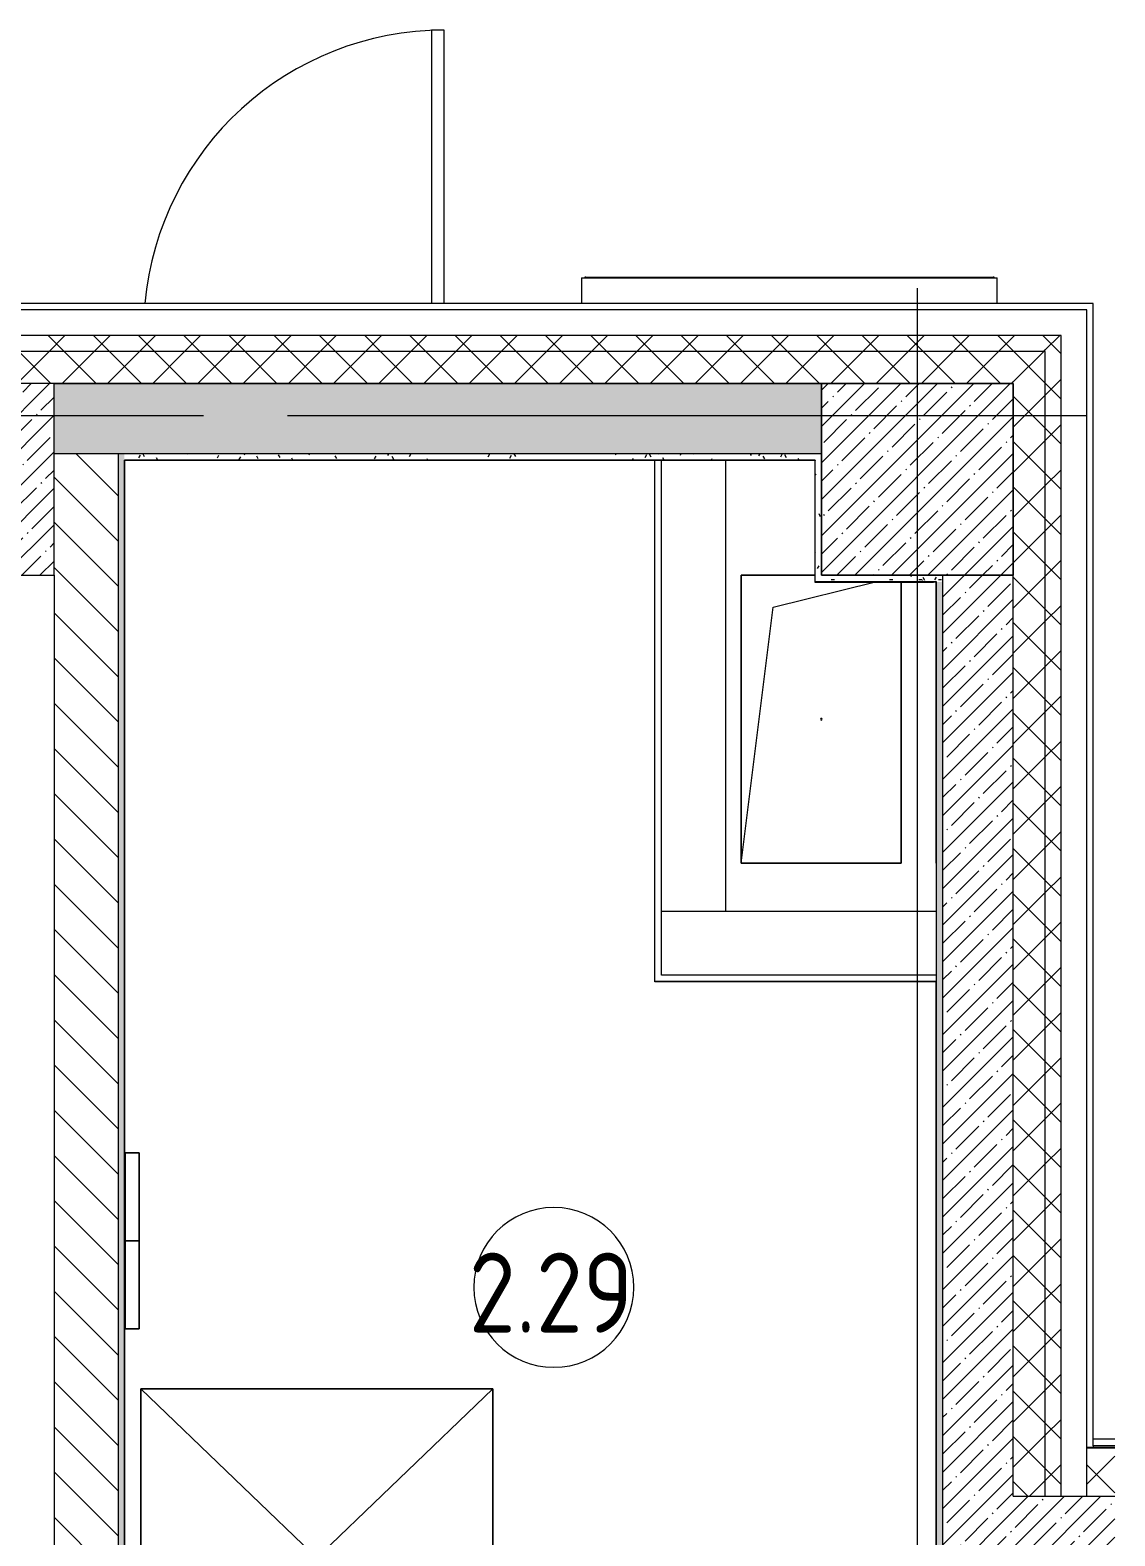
# Model space of a CAD drawing. Header units: millimetres. Extents: x -3724 to 231642, y -8553 to 29017.
# Drawn here: x 228248 to 231641, y 23496 to 28205 of the extents above; entities that cross this region are included whole.
import ezdxf

# ---------------------------------------------------------------- set-up
doc = ezdxf.new("R2010")
doc.units = ezdxf.units.MM
doc.linetypes.add('Осевая', pattern=[3175, 635, -476.25, 1587.5, -476.25])
for name, color, linetype, lineweight in [('A-AREA-IDEN', 7, 'Continuous', 9), ('A-GENM', 7, 'Continuous', 9), ('A-WALL', 7, 'Continuous', 9), ('I-WALL', 7, 'Continuous', 9), ('S-COLS', 7, 'Continuous', 9), ('Оси', 7, 'Continuous', 9), ('Оси-2', 7, 'Осевая', 9)]:
    doc.layers.add(name, color=color, linetype=linetype, lineweight=lineweight)
for name, color, linetype, lineweight, true_color in [('A-DOOR-1', 7, 'Continuous', 9, 0xc0c0c0), ('A-WALL-1', 9, 'Continuous', 9, 0x808080), ('A-WALL-FNSH-1', 9, 'Continuous', 9, 0x808080), ('I-FURN-1', 9, 'Continuous', 9, 0x808080)]:
    doc.layers.add(name, color=color, linetype=linetype, lineweight=lineweight, true_color=true_color)
doc.styles.add('GOST Common_1', font='GOST_Common.ttf', dxfattribs={"width": 0.9, "height": 250})
pattern_1 = [(45, (197712.85, 0), (-70.71068, 70.71068), []), (135, (197712.85, 0), (-70.71068, -70.71068), [])]
pattern_2 = [(45, (197712.85, 0), (-57.02463, 57.02463), []), (45, (197769.88, 0), (-57.02463, 57.02463), [100.806, -20.161, 3.353, -16.808])]
pattern_3 = [(0, (197712.853, 0), (121.92, 30.48), [10.058, -81.382, 10.058, -81.382, -487.68]), (0, (197712.853, 0), (121.92, 30.48), [-182.88, 10.058, -172.822, 10.058, -81.382, -213.36]), (0, (197712.853, 0), (121.92, 30.48), [-457.2, 10.058, -50.902, 10.058, -142.342]), (120, (197758.573, 15.24), (-87.356454, 90.345817), [10.058, -81.382, 10.058, -81.382, -487.68]), (120, (197758.573, 15.24), (-87.356454, 90.345817), [-182.88, 10.058, -172.822, 10.058, -81.382, -213.36]), (120, (197758.573, 15.24), (-87.356454, 90.345817), [-457.2, 10.058, -50.902, 10.058, -142.342]), (240, (197773.813, 76.2), (-34.563546, -120.825817), [10.058, -81.382, 10.058, -81.382, -487.68]), (240, (197773.813, 76.2), (-34.563546, -120.825817), [-182.88, 10.058, -172.822, 10.058, -81.382, -213.36]), (240, (197773.813, 76.2), (-34.563546, -120.825817), [-457.2, 10.058, -50.902, 10.058, -142.342])]

# ---------------------------------------------------------------- blocks, each defined once
blk = doc.blocks.new('BSC_Колонна _Прямоугольная - 600х600-V292-План мебели_ фрагмент 1')
at = {"layer": 'S-COLS'}
h = blk.add_hatch(dxfattribs=at)
h.set_pattern_fill('FP_37', color=256, style=0, pattern_type=2)
h.set_pattern_definition([(45, (-30310, -26800), (-57.02463, 57.02463), []), (45, (-30252.975, -26800), (-57.02463, 57.02463), [100.806, -20.161, 3.353, -16.808])])
h.paths.add_polyline_path([(300, -300), (300, 300), (-300, 300), (-300, -300), (299, -300)])
for p, q in [((300, 300), (-300, 300)), ((-300, 300), (-300, -300)), ((300, -300), (300, 300)), ((-300, -300), (300, -300))]:
    blk.add_line(p, q, dxfattribs=at)
blk = doc.blocks.new('110_Дверь_СКБ_1Ст_Наружная - ДН-2д_л__ Дверь из подвала ЛК _900 мм в свету_ 3300 фрамуга метал-22954314-План мебели_ фрагмент 1')
at = {"layer": 'A-DOOR-1'}
for p, q in [((489.5, 970), (449.5, 970)), ((449.5, 970), (449.5, 115)), ((489.5, 115), (489.5, 970))]:
    blk.add_line(p, q, dxfattribs=at)
blk.add_arc((489.5, 30), 940, 90, 174.8042, dxfattribs=at)
blk = doc.blocks.new('GM_Отверстие прямоугольное _в плите_ - Отверстие-21772498-План мебели_ фрагмент 1')
at = {"layer": 'A-GENM'}
for p, q in [((-250, -450), (-250, 450)), ((-250, 450), (-19.5, 450)), ((-19.5, 450), (-250, 450)), ((-250, 450), (-250, -450)), ((-150, 350), (170, 430)), ((250, 430), (250, -450)), ((250, -450), (250, 430)), ((-250, -450), (-150, 350)), ((250, -450), (-250, -450)), ((-250, -450), (250, -450))]:
    blk.add_line(p, q, dxfattribs=at)
for start, end in [(360, 180), (180, 360)]:
    blk.add_arc((0, 0), 2.5, start, end, dxfattribs=at)
blk = doc.blocks.new('Указатель_Домовой_Квартальный_По грани - Указатель одинарный-23221565-План мебели_ фрагмент 1')
at = {"layer": 'A-GENM'}
for p, q in [((32260, 27430), (32260, 27350)), ((32260, 27430), (32295, 27430)), ((32270, 27432), (32270, 27430)), ((32273.3, 27432), (32270, 27432)), ((32270, 27432), (32295, 27432)), ((32295, 27432), (33525, 27432)), ((32295, 27430), (33525, 27430)), ((33525, 27432), (33550, 27432)), ((33525, 27430), (33560, 27430)), ((33550, 27432), (33546.7, 27432)), ((33550, 27430), (33550, 27432)), ((33560, 27350), (33560, 27430))]:
    blk.add_line(p, q, dxfattribs=at)
blk = doc.blocks.new('Шкаф параметрический - 6-33117517-План мебели_ фрагмент 1')
at = {"layer": 'I-FURN-1'}
for p, q in [((0, 1057), (882.5, 210)), ((1101.3, 1057), (0, 1057)), ((0, 1057), (0, 210)), ((0, 210), (0, 1057)), ((0, 1057), (1101.3, 1057)), ((218.8, 210), (1101.3, 1057)), ((1101.3, 210), (1101.3, 1057)), ((1101.3, 1057), (1101.3, 210)), ((0, 0), (218.8, 210)), ((0, 210), (0, 0)), ((0, 0), (0, 210)), ((882.5, 210), (1101.3, 0)), ((1101.3, 0), (1101.3, 210)), ((1101.3, 210), (1101.3, 0)), ((0, 0), (1101.3, 0)), ((1100, 0), (0, 0)), ((1101.3, 0), (1100, 0))]:
    blk.add_line(p, q, dxfattribs=at)
blk = doc.blocks.new('Шкаф параметрический - 7-33117743-План мебели_ фрагмент 1')
at = {"layer": 'I-FURN-1'}
for p, q in [((0, 1057), (882.5, 210)), ((1101.3, 1057), (0, 1057)), ((0, 1057), (0, 210)), ((0, 210), (0, 1057)), ((0, 1057), (1101.3, 1057)), ((218.8, 210), (1101.3, 1057)), ((1101.3, 210), (1101.3, 1057)), ((1101.3, 1057), (1101.3, 210)), ((0, 0), (218.8, 210)), ((0, 210), (0, 0)), ((0, 0), (0, 210)), ((882.5, 210), (1101.3, 0)), ((1101.3, 0), (1101.3, 210)), ((1101.3, 210), (1101.3, 0)), ((0, 0), (1101.3, 0)), ((1100, 0), (0, 0)), ((1101.3, 0), (1100, 0))]:
    blk.add_line(p, q, dxfattribs=at)
blk = doc.blocks.new('Шкаф параметрический - 8-33117877-План мебели_ фрагмент 1')
at = {"layer": 'I-FURN-1'}
for p, q in [((0, 1057), (882.5, 210)), ((1101.3, 1057), (0, 1057)), ((0, 1057), (0, 210)), ((0, 210), (0, 1057)), ((0, 1057), (1101.3, 1057)), ((218.8, 210), (1101.3, 1057)), ((1101.3, 210), (1101.3, 1057)), ((1101.3, 1057), (1101.3, 210)), ((0, 0), (218.8, 210)), ((0, 210), (0, 0)), ((0, 0), (0, 210)), ((882.5, 210), (1101.3, 0)), ((1101.3, 0), (1101.3, 210)), ((1101.3, 210), (1101.3, 0)), ((0, 0), (1101.3, 0)), ((1100, 0), (0, 0)), ((1101.3, 0), (1100, 0))]:
    blk.add_line(p, q, dxfattribs=at)
blk = doc.blocks.new('Электрика - 49-33120250-План мебели_ фрагмент 1')
at = {"layer": 'I-FURN-1'}
for p, q in [((43.4, 0), (0, 0)), ((0, 0), (0, -275.4)), ((0, -275.4), (0, 0)), ((0, 0), (43.4, 0)), ((43.4, -275.4), (43.4, 0)), ((43.4, 0), (43.4, -275.4)), ((0, -275.4), (43.4, -275.4)), ((43.4, -275.4), (0, -275.4))]:
    blk.add_line(p, q, dxfattribs=at)
blk = doc.blocks.new('Электрика - 25-33120470-План мебели_ фрагмент 1')
at = {"layer": 'I-FURN-1'}
for p, q in [((43.4, 0), (0, 0)), ((0, 0), (0, -275.4)), ((0, -275.4), (0, 0)), ((0, 0), (43.4, 0)), ((43.4, -275.4), (43.4, 0)), ((43.4, 0), (43.4, -275.4)), ((0, -275.4), (43.4, -275.4)), ((43.4, -275.4), (0, -275.4))]:
    blk.add_line(p, q, dxfattribs=at)
blk = doc.blocks.new('Марка_Помещения - Номер-25198446-План мебели_ фрагмент 1')
at = {"layer": 'A-AREA-IDEN'}
for start, end in [(360, 180), (180, 360)]:
    blk.add_arc((0, 0), 2.5, start, end, dxfattribs=at)

msp = doc.modelspace()

# ---------------------------------------------------------------- hatches: boundary and pattern name
at = {"layer": 'A-WALL'}
h = msp.add_hatch(dxfattribs=at)
h.set_pattern_fill('FP_6', color=256, style=0, pattern_type=2)
h.set_pattern_definition(pattern_1)
h.paths.add_polyline_path([(231323.4, 27200), (231422.9, 27200), (231422.9, 27250), (211422.9, 27250), (211422.9, 27200), (231322.9, 27200)])
h = msp.add_hatch(dxfattribs=at)
h.set_pattern_fill('FP_6', color=256, style=0, pattern_type=2)
h.set_pattern_definition(pattern_1)
h.paths.add_polyline_path([(231422.9, 23620), (231472.9, 23620), (231472.9, 27250), (231422.9, 27250), (231422.9, 23682.9)])
h = msp.add_hatch(dxfattribs=at)
h.set_pattern_fill('FP_6', color=256, style=0, pattern_type=2)
h.set_pattern_definition(pattern_1)
h.paths.add_polyline_path([(231006.1, 27100), (231322.9, 27100), (231322.9, 27200), (211422.9, 27200), (211422.9, 27100), (230722.9, 27100)])
h = msp.add_hatch(dxfattribs=at)
h.set_pattern_fill('FP_6', color=256, style=0, pattern_type=2)
h.set_pattern_definition(pattern_1)
h.paths.add_polyline_path([(231323.3, 23620), (231422.9, 23620), (231422.9, 27200), (231322.9, 27200), (231322.9, 23620)])
h = msp.add_hatch(dxfattribs=at)
h.set_pattern_fill('FP_6', color=256, style=0, pattern_type=2)
h.set_pattern_definition(pattern_1)
h.paths.add_polyline_path([(231640.7, 23620), (231640.7, 23770), (231552.9, 23770), (231552.9, 23620), (231572.9, 23620)])
at = {"layer": 'I-WALL'}
h = msp.add_hatch(dxfattribs=at)
h.set_pattern_fill('FP_1', color=256, style=0, pattern_type=2)
h.set_pattern_definition(pattern_2)
h.paths.add_polyline_path([(230371.4, 26880), (230722.9, 26880), (230722.9, 27100), (228322.9, 27100), (228322.9, 26880), (229102.2, 26880)])
h.paths.add_polyline_path([(226563.7, 26880), (227722.9, 26880), (227722.9, 27100), (224122.9, 27100), (224122.9, 26880)])
h.paths.add_polyline_path([(223522.9, 26880), (223522.9, 27100), (220222.9, 27100), (220222.9, 26880), (221486.6, 26880)])
h = msp.add_hatch(dxfattribs=at)
h.set_pattern_fill('FP_16', color=256, style=0, pattern_type=2)
h.set_pattern_definition([(135, (197712.85, 0), (-70.71068, -70.71068), [])])
h.paths.add_polyline_path([(228522.8, 20790), (228522.9, 20790), (228522.9, 26880), (228322.9, 26880), (228322.9, 20790)])
h = msp.add_hatch(dxfattribs=at)
h.set_pattern_fill('FP_103', color=256, style=0, pattern_type=2)
h.set_pattern_definition(pattern_3)
h.paths.add_polyline_path([(228522.9, 20810), (228542.9, 20811), (228542.9, 26880), (228522.9, 26880), (228522.9, 21400)])
h = msp.add_hatch(dxfattribs=at)
h.set_pattern_fill('FP_103', color=256, style=0, pattern_type=2)
h.set_pattern_definition(pattern_3)
h.paths.add_polyline_path([(230222.3, 26860), (230722.9, 26860), (230722.9, 26880), (228542.9, 26880), (228543.9, 26860), (229102.2, 26860)])
h = msp.add_hatch(dxfattribs=at)
h.set_pattern_fill('FP_103', color=256, style=0, pattern_type=2)
h.set_pattern_definition(pattern_3)
h.paths.add_polyline_path([(230702.9, 26480), (230722.9, 26480), (230722.9, 26860), (230702.9, 26859), (230702.9, 26500)])
h = msp.add_hatch(dxfattribs=at)
h.set_pattern_fill('FP_103', color=256, style=0, pattern_type=2)
h.set_pattern_definition(pattern_3)
h.paths.add_polyline_path([(230722.9, 26480), (231102.9, 26480), (231102.9, 26500), (230722.9, 26500)])
h = msp.add_hatch(dxfattribs=at)
h.set_pattern_fill('FP_103', color=256, style=0, pattern_type=2)
h.set_pattern_definition(pattern_3)
h.paths.add_polyline_path([(231102.9, 22620), (231102.9, 26480), (231082.9, 26479), (231082.9, 22620)])
h = msp.add_hatch(dxfattribs=at)
h.set_pattern_fill('FP_1', color=256, style=0, pattern_type=2)
h.set_pattern_definition(pattern_2)
h.paths.add_polyline_path([(231102.9, 22600), (231322.9, 22600), (231322.9, 26500), (231102.9, 26500), (231102.9, 22620)])
h = msp.add_hatch(dxfattribs=at)
h.set_pattern_fill('FP_1', color=256, style=0, pattern_type=2)
h.set_pattern_definition(pattern_2)
h.paths.add_polyline_path([(231640.7, 23400), (231640.7, 23620), (231322.9, 23619.7), (231322.9, 23400)])
at = {"layer": 'S-COLS'}
h = msp.add_hatch(dxfattribs=at)
h.set_pattern_fill('FP_1', color=256, style=0, pattern_type=2)
h.set_pattern_definition(pattern_2)
h.paths.add_polyline_path([(231006.1, 26500), (231322.9, 26500), (231322.9, 27100), (230722.9, 27100), (230722.9, 26500)])

# ---------------------------------------------------------------- linework, layer by layer
at = {"layer": 'A-WALL'}
for p, q in [((231552.9, 27330), (211332.6, 27330)), ((231552.9, 23620), (231552.9, 27330)), ((231472.9, 27250), (211332.6, 27250)), ((231472.9, 23620), (231472.9, 27250)), ((231422.9, 27200), (211332.6, 27200)), ((231422.9, 23620), (231422.9, 27200)), ((230722.9, 27100), (228322.9, 27100)), ((230722.9, 26880), (228322.9, 26880)), ((228522.9, 26880), (228522.9, 20790)), ((228542.9, 20810), (228542.9, 26860)), ((230702.9, 26860), (228542.9, 26860)), ((231082.9, 26480), (230702.9, 26480)), ((231082.9, 22620), (231082.9, 26480)), ((231102.9, 22600), (231102.9, 26500)), ((231322.9, 23620), (231322.9, 26500)), ((231572.9, 23799.7), (231640.7, 23799.7)), ((231640.7, 23773), (231552.9, 23773)), ((231640.7, 23770), (231552.9, 23770)), ((231572.9, 23778), (231572.9, 23773))]:
    msp.add_line(p, q, dxfattribs=at)
at = {"layer": 'A-WALL-1'}
for p, q in [((228322.9, 27100), (231322.9, 27100)), ((230722.9, 26500), (230722.9, 27100)), ((231322.9, 27100), (231322.9, 26500)), ((230702.9, 26860), (230702.9, 26859)), ((228322.9, 26500), (228322.9, 22600)), ((231322.9, 26500), (230722.9, 26500)), ((231322.9, 23620), (231640.7, 23620))]:
    msp.add_line(p, q, dxfattribs=at)
at = {"layer": 'A-WALL-FNSH-1'}
for p, q in [((231572.9, 27350), (211332.6, 27350)), ((231572.9, 23778), (231572.9, 27350)), ((228543.9, 20811), (228543.9, 26859)), ((230702.9, 26859), (228543.9, 26859)), ((230701.9, 26859), (230701.9, 26479)), ((230702.9, 26480), (230702.9, 26859)), ((230701.9, 26479), (231072.9, 26479)), ((231081.9, 25600), (231081.9, 22620)), ((231640.7, 23778), (231572.9, 23778))]:
    msp.add_line(p, q, dxfattribs=at)
at = {"layer": 'I-WALL'}
for p, q in [((230201.3, 26859), (228542.8, 26859)), ((230201.3, 25229), (230201.3, 26859)), ((230202.3, 25230), (230202.3, 26860)), ((230222.3, 25250), (230222.3, 26860)), ((230422.3, 26860), (230422.3, 25450)), ((231072.9, 26480), (231072.9, 26479)), ((231081.9, 26479), (231072.9, 26479)), ((231081.9, 25600), (231081.9, 26479)), ((231081.9, 25600), (231082.9, 25600)), ((230222.3, 25450), (231082.9, 25450)), ((231082.9, 25250), (230222.3, 25250)), ((231081.9, 25229), (230201.3, 25229)), ((231082.9, 25230), (230202.3, 25230)), ((231081.9, 22621), (231081.9, 25229))]:
    msp.add_line(p, q, dxfattribs=at)
at = {"layer": 'S-COLS'}
for p, q in [((231322.9, 27100), (230722.9, 27100)), ((230722.9, 27100), (230722.9, 26500)), ((231322.9, 26500), (231322.9, 27100)), ((230722.9, 26500), (231322.9, 26500))]:
    msp.add_line(p, q, dxfattribs=at)
at = {"layer": 'Оси'}
for p, q in [((231022.9, 24898.1), (231022.9, 27398.1)), ((229052.9, 27000), (231552.9, 27000))]:
    msp.add_line(p, q, dxfattribs=at)
at = {"layer": 'Оси-2'}
for p, q in [((212280.1, 27000), (229052.9, 27000)), ((231022.9, 15885.9), (231022.9, 24898.1))]:
    msp.add_line(p, q, dxfattribs=at)

# ---------------------------------------------------------------- block references
at = {"layer": 'A-AREA-IDEN', "xscale": 99.99999999999993, "yscale": 99.99999999999993, "zscale": 99.99999999999993}
msp.add_blockref('Марка_Помещения - Номер-25198446-План мебели_ фрагмент 1', (229885.9, 24273.2), dxfattribs=at)
at = {"layer": 'A-DOOR-1'}
msp.add_blockref('110_Дверь_СКБ_1Ст_Наружная - ДН-2д_л__ Дверь из подвала ЛК _900 мм в свету_ 3300 фрамуга метал-22954314-План мебели_ фрагмент 1', (229053.4, 27235), dxfattribs=at)
at = {"layer": 'A-GENM'}
for name, p in [('Указатель_Домовой_Квартальный_По грани - Указатель одинарный-23221565-План мебели_ фрагмент 1', (197712.9, 0)), ('GM_Отверстие прямоугольное _в плите_ - Отверстие-21772498-План мебели_ фрагмент 1', (230722.3, 26050))]:
    msp.add_blockref(name, p, dxfattribs=at)
at = {"layer": 'I-FURN-1', "rotation": 180}
for name, p in [('Электрика - 49-33120250-План мебели_ фрагмент 1', (228588.9, 24419)), ('Электрика - 25-33120470-План мебели_ фрагмент 1', (228588.9, 24143.6))]:
    msp.add_blockref(name, p, dxfattribs=at)
at = {"layer": 'I-FURN-1'}
for name in ['Шкаф параметрический - 6-33117517-План мебели_ фрагмент 1', 'Шкаф параметрический - 7-33117743-План мебели_ фрагмент 1', 'Шкаф параметрический - 8-33117877-План мебели_ фрагмент 1']:
    msp.add_blockref(name, (228593.9, 22899), dxfattribs=at)
at = {"layer": 'S-COLS'}
msp.add_blockref('BSC_Колонна _Прямоугольная - 600х600-V292-План мебели_ фрагмент 1', (228022.9, 26800), dxfattribs=at)

# ---------------------------------------------------------------- texts
at = {"layer": 'A-AREA-IDEN', "insert": (229620.2, 24381.8), "char_height": 250, "width": 663.797, "attachment_point": 1, "style": 'GOST Common_1'}
msp.add_mtext('2.29', dxfattribs=at)

doc.saveas('drawing.dxf')
